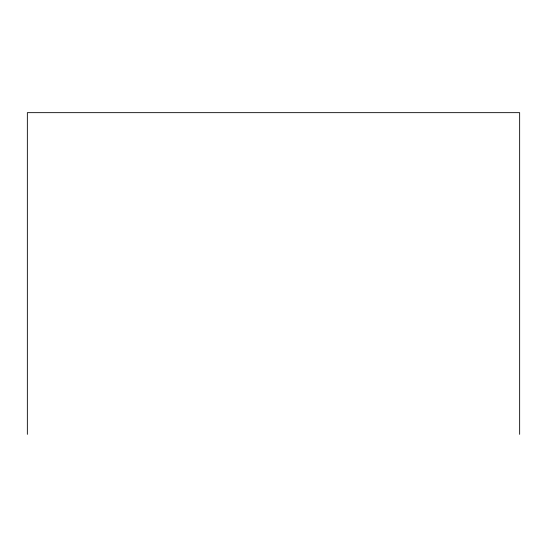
<?xml version="1.0" encoding="UTF-8"?>
<svg xmlns="http://www.w3.org/2000/svg" width="547" height="547" viewBox="0 0 547 547"><rect width="100%" height="100%" fill="white"/><g stroke="black" fill="none" stroke-linecap="round" stroke-linejoin="round"><path stroke-width="0.82" d="M519.65 434.345L519.65 112.655L27.35 112.655L27.35 434.345"/></g></svg>
